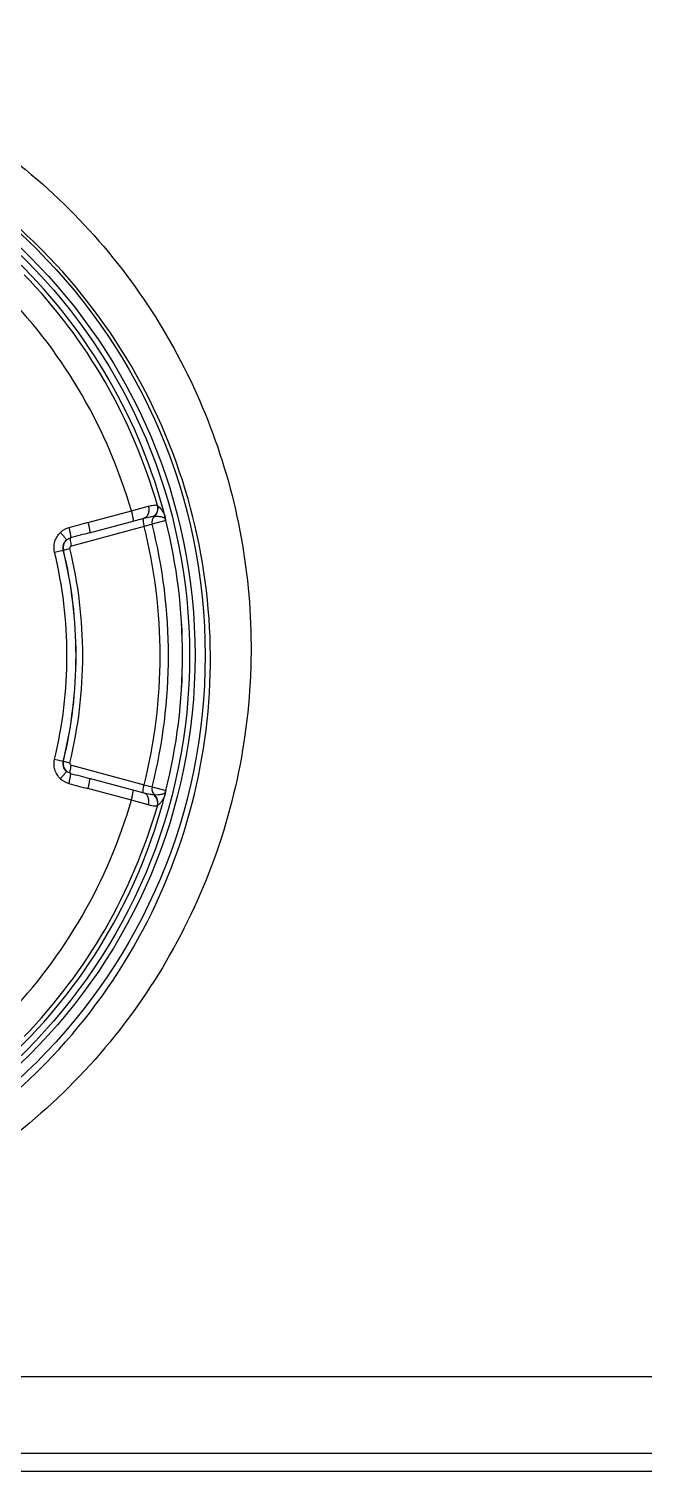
# Model space of a CAD drawing. Header units: millimetres. Extents: x -1538 to 3410, y -1646 to 2016.
# Drawn here: x 108.1 to 138.4, y -228.6 to -157.6 of the extents above; entities that cross this region are included whole.
import ezdxf

# ---------------------------------------------------------------- set-up
doc = ezdxf.new("R2010")
doc.units = ezdxf.units.MM
doc.header["$LTSCALE"] = 23.1
doc.layers.get('0').update_dxf_attribs({"linetype": 'CONTINUOUS'})

msp = doc.modelspace()

# ---------------------------------------------------------------- linework, layer by layer
at = {"linetype": 'Continuous'}
for p, q in [((111.024, -181.898), (113.159, -181.327)), ((111.101, -182.397), (113.787, -181.677)), ((113.159, -181.327), (113.993, -181.097)), ((114.829, -181.634), (114.829, -181.634)), ((114.844, -181.727), (114.829, -181.634)), ((113.789, -182.089), (110.205, -183.05)), ((114.182, -181.979), (113.789, -182.089)), ((114.855, -181.799), (114.182, -181.979)), ((114.843, -181.727), (114.844, -181.727)), ((114.855, -181.799), (114.855, -181.799)), ((109.379, -183.354), (109.811, -183.249)), ((109.815, -183.247), (109.811, -183.249)), ((109.815, -183.247), (110.132, -183.17)), ((109.379, -193.533), (109.811, -193.638)), ((109.811, -193.638), (109.815, -193.64)), ((109.815, -193.64), (110.132, -193.717)), ((110.205, -193.837), (113.789, -194.797)), ((113.159, -195.56), (111.024, -194.988)), ((113.787, -195.21), (111.101, -194.49)), ((113.789, -194.797), (114.182, -194.908)), ((114.182, -194.908), (114.855, -195.088)), ((114.843, -195.16), (114.844, -195.16)), ((114.855, -195.088), (114.855, -195.088)), ((113.993, -195.79), (113.159, -195.56)), ((114.829, -195.253), (114.829, -195.253)), ((454.316, -223.926), (-17.248, -223.926)), ((454.316, -227.702), (-17.248, -227.702)), ((-132.574, -228.574), (214.642, -228.574))]:
    msp.add_line(p, q, dxfattribs=at)
for points in [[(114.855, -181.799), (114.847, -181.755), (114.844, -181.727)], [(114.829, -195.253), (114.832, -195.24), (114.844, -195.16)], [(114.844, -195.16), (114.847, -195.133), (114.855, -195.088)]]:
    msp.add_lwpolyline(points, dxfattribs=at)
for radius in [28.259, 27.759, 27.493]:
    msp.add_circle((88.534, -188.443), radius, dxfattribs=at)
for centre, radius, start, end in [((88.533, -188.587), 28.519, 46.01617, 74.12298), ((88.496, -188.625), 28.571, 45.67864, 46.01486), ((88.53, -188.589), 28.522, 15.03154, 45.67717), ((88.534, -188.443), 27.162, 14.51942, 45.48058), ((88.534, -188.443), 26.94, 15.91063, 44.08937), ((88.534, -188.443), 25.632, 16.12013, 43.87987), ((114.57, -181.881), 0.4, 131.92193, 194.17887), ((113.969, -181.211), 0.5, 311.81989, 15.85183), ((114.357, -181.754), 0.487, 3.15662, 14.32656), ((88.495, -188.591), 28.556, 0.29619, 15.01785), ((110.345, -183.107), 0.989, 105.32838, 133.35575), ((154.509, -344.218), 168.043, 104.99731, 105.32945), ((207.704, -542.93), 373.251, 104.99988, 105.14832), ((88.534, -188.443), 26.042, 345.87764, 14.12236), ((88.534, -188.443), 26.45, 345.85363, 14.14637), ((114.682, -181.854), 0.205, 38.04786, 39.07463), ((115.241, -181.702), 0.399, 183.70444, 194.15472), ((88.534, -188.443), 27.147, 345.83205, 14.16795), ((88.534, -188.443), 27.146, 345.83205, 14.16795), ((110.301, -183.129), 0.5, 133.45674, 193.713), ((88.534, -188.443), 21.457, 346.27901, 13.72099), ((88.534, -188.443), 21.901, 346.27901, 13.72099), ((88.534, -188.443), 21.906, 346.27873, 13.72127), ((88.534, -188.443), 22.233, 346.27873, 13.72127), ((88.495, -188.582), 28.557, 345.54628, 0.27715), ((110.301, -193.758), 0.5, 166.287, 226.54328), ((207.702, 166.034), 373.242, 254.85168, 255.00012), ((110.345, -193.78), 0.989, 226.64452, 254.67134), ((154.511, -32.664), 168.049, 254.67055, 255.00269), ((114.57, -195.006), 0.4, 165.82059, 228.07365), ((114.357, -195.133), 0.487, 348.55651, 356.84319), ((114.681, -195.033), 0.206, 320.53317, 321.94982), ((115.241, -195.185), 0.399, 165.84607, 176.29478), ((88.534, -188.443), 25.632, 316.12013, 343.87987), ((88.534, -188.443), 27.162, 314.51942, 345.48058), ((88.534, -188.443), 26.94, 315.91063, 344.08937), ((88.53, -188.584), 28.522, 314.73908, 345.53249), ((113.969, -195.676), 0.5, 344.15013, 48.19029), ((114.576, -194.898), 0.378, 297.71511, 300.63708), ((114.358, -195.133), 0.486, 345.67164, 348.55354), ((88.533, -188.585), 28.519, 286.06963, 314.40025), ((88.496, -188.547), 28.572, 314.4014, 314.73744)]:
    msp.add_arc(centre, radius, start, end, dxfattribs=at)
for points, knots in [([(90.284, -157.602), (92.23, -157.714), (96.104, -158.312), (101.617, -160.292), (106.631, -163.269), (110.968, -167.114), (114.486, -171.675), (117.079, -176.783), (118.673, -182.259), (119.042, -186.041), (119.051, -187.926)], [0, 0, 0, 0, 0.127164, 0.253938, 0.380043, 0.50537, 0.629895, 0.753702, 0.87701, 1, 1, 1, 1]), ([(113.159, -181.327), (113.175, -181.388), (113.198, -181.478), (113.222, -181.594), (113.235, -181.669), (113.243, -181.73), (113.246, -181.778), (113.246, -181.806), (113.24, -181.824), (113.235, -181.825)], [0, 0, 0, 0, 0.37609, 0.546395, 0.695922, 0.819232, 0.912109, 0.971624, 1, 1, 1, 1]), ([(113.756, -181.685), (113.751, -181.687), (113.741, -181.699), (113.733, -181.742), (113.734, -181.782), (113.737, -181.811)], [0, 0, 0, 0, 0.121914, 0.322173, 1, 1, 1, 1]), ([(113.993, -181.097), (114.011, -181.16), (114.028, -181.286), (114.001, -181.465), (113.921, -181.609), (113.832, -181.665), (113.787, -181.677)], [0, 0, 0, 0, 0.28904, 0.557235, 0.792098, 1, 1, 1, 1]), ([(113.787, -181.677), (113.884, -181.651), (114.018, -181.62), (114.178, -181.595), (114.238, -181.588), (114.263, -181.586)], [0, 0, 0, 0, 0.624296, 0.848836, 1, 1, 1, 1]), ([(113.993, -181.097), (114.052, -181.081), (114.157, -181.055), (114.294, -181.032), (114.381, -181.03), (114.426, -181.042), (114.439, -181.053), (114.442, -181.058)], [0, 0, 0, 0, 0.399102, 0.700743, 0.898243, 0.959407, 1, 1, 1, 1]), ([(114.442, -181.058), (114.468, -181.151), (114.463, -181.36), (114.34, -181.527), (114.263, -181.586)], [0, 0, 0, 0, 0.498105, 1, 1, 1, 1]), ([(114.263, -181.586), (114.268, -181.586), (114.281, -181.585), (114.294, -181.585), (114.302, -181.584)], [0, 0, 0, 0, 0.375999, 1, 1, 1, 1]), ([(114.302, -181.584), (114.361, -181.581), (114.481, -181.582), (114.6, -181.6), (114.66, -181.618)], [0, 0, 0, 0, 0.485185, 1, 1, 1, 1]), ([(114.442, -181.058), (114.443, -181.062), (114.446, -181.067), (114.448, -181.073), (114.45, -181.074)], [0, 0, 0, 0, 0.67233, 1, 1, 1, 1]), ([(114.45, -181.074), (114.509, -181.112), (114.599, -181.202), (114.728, -181.39), (114.794, -181.536), (114.829, -181.634)], [0, 0, 0, 0, 0.30625, 0.54501, 1, 1, 1, 1]), ([(114.66, -181.618), (114.674, -181.622), (114.74, -181.644), (114.806, -181.681), (114.841, -181.724)], [0, 0, 0, 0, 0.210688, 1, 1, 1, 1]), ([(109.379, -183.354), (109.359, -183.268), (109.34, -183.091), (109.382, -182.828), (109.491, -182.586), (109.603, -182.448), (109.666, -182.388)], [0, 0, 0, 0, 0.250446, 0.500668, 0.750532, 1, 1, 1, 1]), ([(109.666, -182.388), (109.707, -182.432), (109.766, -182.496), (109.837, -182.581), (109.881, -182.636), (109.916, -182.683), (109.941, -182.721), (109.954, -182.745), (109.96, -182.762), (109.957, -182.766)], [0, 0, 0, 0, 0.374727, 0.543359, 0.691512, 0.814326, 0.907972, 0.969619, 1, 1, 1, 1]), ([(110.084, -182.153), (110.1, -182.212), (110.122, -182.298), (110.146, -182.409), (110.16, -182.481), (110.169, -182.542), (110.174, -182.591), (110.174, -182.625), (110.171, -182.643), (110.167, -182.648)], [0, 0, 0, 0, 0.361252, 0.526487, 0.673621, 0.79781, 0.895154, 0.962634, 1, 1, 1, 1]), ([(111.024, -181.898), (111.041, -181.96), (111.063, -182.05), (111.087, -182.166), (111.1, -182.24), (111.109, -182.302), (111.112, -182.35), (111.111, -182.378), (111.105, -182.396), (111.101, -182.397)], [0, 0, 0, 0, 0.376088, 0.546397, 0.695929, 0.819241, 0.912118, 0.97163, 1, 1, 1, 1]), ([(113.737, -181.811), (113.74, -181.855), (113.755, -181.948), (113.776, -182.04), (113.789, -182.089)], [0, 0, 0, 0, 0.460309, 1, 1, 1, 1]), ([(109.811, -183.249), (109.79, -183.163), (109.795, -182.979), (109.894, -182.825), (109.957, -182.766)], [0, 0, 0, 0, 0.50408, 1, 1, 1, 1]), ([(110.205, -183.05), (110.181, -183.056), (110.135, -183.089), (110.126, -183.145), (110.132, -183.17)], [0, 0, 0, 0, 0.497816, 1, 1, 1, 1]), ([(110.167, -182.648), (110.162, -182.652), (110.155, -182.667), (110.148, -182.713), (110.153, -182.795), (110.172, -182.914), (110.192, -183.003), (110.205, -183.05)], [0, 0, 0, 0, 0.044983, 0.115731, 0.33711, 0.644943, 1, 1, 1, 1]), ([(119.051, -187.926), (119.06, -189.893), (118.695, -193.844), (117.015, -199.556), (114.248, -204.862), (110.483, -209.555), (105.839, -213.446), (98.72, -217.337), (88.534, -219.419), (78.348, -217.337), (71.229, -213.446), (66.586, -209.555), (62.82, -204.862), (60.053, -199.556), (58.373, -193.844), (58.009, -189.893), (58.018, -187.926)], [0, 0, 0, 0, 0.061537, 0.123239, 0.185206, 0.247553, 0.310319, 0.373488, 0.5, 0.626512, 0.689681, 0.752447, 0.814794, 0.87676, 0.938463, 1, 1, 1, 1]), ([(109.666, -194.499), (109.603, -194.439), (109.491, -194.301), (109.382, -194.059), (109.34, -193.796), (109.359, -193.618), (109.379, -193.533)], [0, 0, 0, 0, 0.249466, 0.499331, 0.749551, 1, 1, 1, 1]), ([(109.957, -194.121), (109.894, -194.062), (109.795, -193.908), (109.79, -193.724), (109.811, -193.638)], [0, 0, 0, 0, 0.495921, 1, 1, 1, 1]), ([(110.132, -193.717), (110.126, -193.742), (110.135, -193.798), (110.181, -193.831), (110.205, -193.837)], [0, 0, 0, 0, 0.502184, 1, 1, 1, 1]), ([(109.666, -194.499), (109.707, -194.455), (109.766, -194.39), (109.837, -194.306), (109.881, -194.251), (109.916, -194.204), (109.941, -194.166), (109.954, -194.141), (109.96, -194.125), (109.957, -194.121)], [0, 0, 0, 0, 0.37472, 0.543351, 0.691506, 0.814322, 0.907971, 0.96962, 1, 1, 1, 1]), ([(110.084, -194.734), (110.1, -194.675), (110.122, -194.589), (110.146, -194.478), (110.16, -194.406), (110.169, -194.344), (110.174, -194.296), (110.174, -194.262), (110.171, -194.243), (110.167, -194.239)], [0, 0, 0, 0, 0.361246, 0.52648, 0.673613, 0.797802, 0.895147, 0.96263, 1, 1, 1, 1]), ([(110.167, -194.239), (110.162, -194.235), (110.155, -194.219), (110.148, -194.174), (110.153, -194.092), (110.172, -193.972), (110.192, -193.884), (110.205, -193.837)], [0, 0, 0, 0, 0.044984, 0.115733, 0.337115, 0.644949, 1, 1, 1, 1]), ([(111.024, -194.988), (111.041, -194.927), (111.063, -194.837), (111.087, -194.721), (111.1, -194.646), (111.109, -194.585), (111.112, -194.537), (111.111, -194.509), (111.105, -194.491), (111.101, -194.49)], [0, 0, 0, 0, 0.376088, 0.546397, 0.695929, 0.819241, 0.912118, 0.97163, 1, 1, 1, 1]), ([(113.159, -195.56), (113.175, -195.499), (113.198, -195.408), (113.222, -195.293), (113.235, -195.218), (113.243, -195.157), (113.246, -195.109), (113.246, -195.081), (113.24, -195.063), (113.235, -195.062)], [0, 0, 0, 0, 0.376102, 0.54641, 0.695938, 0.819247, 0.912119, 0.971629, 1, 1, 1, 1]), ([(113.756, -195.202), (113.751, -195.2), (113.741, -195.188), (113.733, -195.145), (113.734, -195.105), (113.737, -195.076)], [0, 0, 0, 0, 0.121915, 0.322176, 1, 1, 1, 1]), ([(113.737, -195.076), (113.74, -195.032), (113.755, -194.939), (113.776, -194.847), (113.789, -194.797)], [0, 0, 0, 0, 0.46031, 1, 1, 1, 1]), ([(114.84, -195.164), (114.834, -195.171), (114.813, -195.193), (114.787, -195.212), (114.769, -195.223)], [0, 0, 0, 0, 0.302924, 1, 1, 1, 1]), ([(114.263, -195.301), (114.238, -195.299), (114.178, -195.292), (114.018, -195.267), (113.884, -195.236), (113.787, -195.21)], [0, 0, 0, 0, 0.151121, 0.375718, 1, 1, 1, 1]), ([(113.993, -195.79), (114.011, -195.727), (114.028, -195.601), (114.001, -195.422), (113.921, -195.278), (113.832, -195.222), (113.787, -195.21)], [0, 0, 0, 0, 0.28904, 0.557234, 0.792097, 1, 1, 1, 1]), ([(114.442, -195.829), (114.439, -195.834), (114.426, -195.845), (114.381, -195.856), (114.294, -195.854), (114.157, -195.832), (114.052, -195.806), (113.993, -195.79)], [0, 0, 0, 0, 0.040574, 0.101729, 0.299252, 0.60089, 1, 1, 1, 1]), ([(114.302, -195.303), (114.301, -195.303), (114.288, -195.302), (114.274, -195.301), (114.263, -195.301)], [0, 0, 0, 0, 0.119525, 1, 1, 1, 1]), ([(114.442, -195.829), (114.468, -195.735), (114.463, -195.527), (114.34, -195.36), (114.263, -195.301)], [0, 0, 0, 0, 0.498106, 1, 1, 1, 1]), ([(114.652, -195.271), (114.594, -195.288), (114.477, -195.305), (114.359, -195.306), (114.302, -195.303)], [0, 0, 0, 0, 0.514197, 1, 1, 1, 1]), ([(114.45, -195.813), (114.448, -195.814), (114.446, -195.82), (114.443, -195.825), (114.442, -195.829)], [0, 0, 0, 0, 0.32785, 1, 1, 1, 1]), ([(114.829, -195.253), (114.794, -195.351), (114.728, -195.497), (114.599, -195.685), (114.509, -195.775), (114.45, -195.813)], [0, 0, 0, 0, 0.45499, 0.693751, 1, 1, 1, 1]), ([(114.752, -195.232), (114.744, -195.237), (114.711, -195.252), (114.678, -195.264), (114.652, -195.271)], [0, 0, 0, 0, 0.265449, 1, 1, 1, 1])]:
    msp.add_open_spline(points, degree=3, knots=knots, dxfattribs=at)
for points in [[(109.957, -182.766), (110.016, -182.711), (110.09, -182.669), (110.167, -182.648)], [(110.167, -194.239), (110.09, -194.217), (110.016, -194.176), (109.957, -194.121)]]:
    msp.add_open_spline(points, degree=3, dxfattribs=at)

doc.saveas('drawing.dxf')
